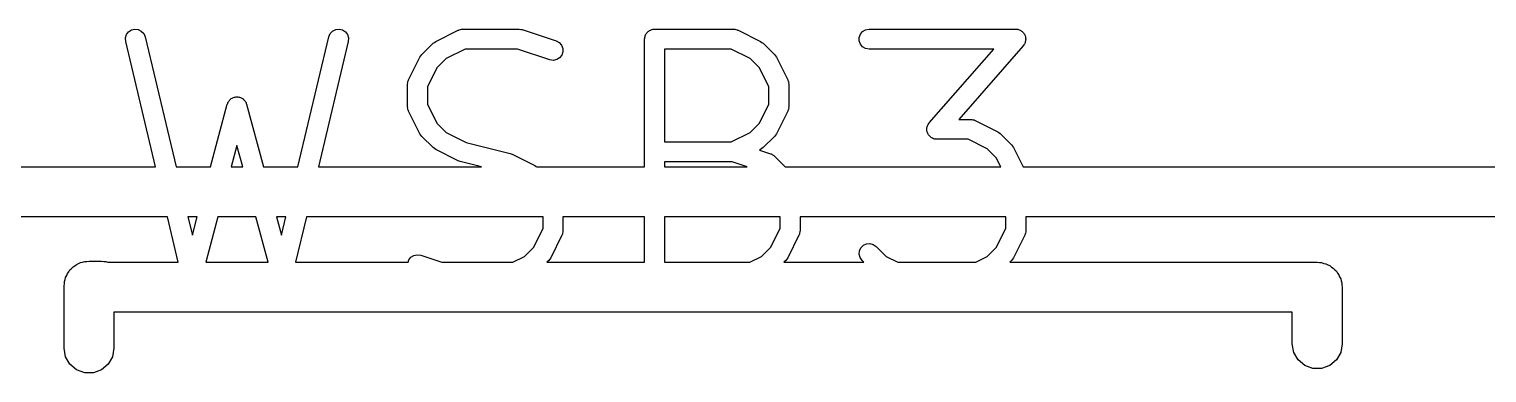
# Model space of a CAD drawing. Extents: x 0 to 102, y -163 to 0.
# Drawn here: x 68.57 to 74.5, y -36.74 to -35.34 of the extents above; entities that cross this region are included whole.
import ezdxf

# ---------------------------------------------------------------- set-up
doc = ezdxf.new("R2010")
doc.units = 0
doc.header["$MEASUREMENT"] = 0
doc.layers.add('BLACK', color=7, linetype='CONTINUOUS')

msp = doc.modelspace()

# ---------------------------------------------------------------- linework, layer by layer
at = {"layer": 'Black'}
for p, q in [((68.9591, -35.373), (68.9631, -35.3595)), ((68.96, -35.3871), (68.9591, -35.373)), ((68.9631, -35.3595), (68.9716, -35.3482)), ((68.9716, -35.3482), (68.9834, -35.3404)), ((68.9834, -35.3404), (68.9971, -35.3371)), ((68.9971, -35.3371), (69.0111, -35.3388)), ((69.0111, -35.3388), (69.0237, -35.3451)), ((69.0237, -35.3451), (69.0334, -35.3553)), ((69.0334, -35.3553), (69.039, -35.3683)), ((69.039, -35.3683), (69.1652, -35.8984)), ((69.6611, -35.8984), (69.7873, -35.3683)), ((69.7873, -35.3683), (69.7929, -35.3553)), ((69.7929, -35.3553), (69.8026, -35.3451)), ((69.8026, -35.3451), (69.8152, -35.3388)), ((69.8152, -35.3388), (69.8292, -35.3371)), ((69.8292, -35.3371), (69.8429, -35.3404)), ((69.8429, -35.3404), (69.8547, -35.3482)), ((69.8547, -35.3482), (69.8631, -35.3595)), ((69.8631, -35.3595), (69.8672, -35.373)), ((69.8672, -35.373), (69.8663, -35.3871)), ((70.2223, -35.3873), (70.3142, -35.3414)), ((70.3142, -35.3414), (70.3165, -35.3407)), ((70.3165, -35.3407), (70.3185, -35.3395)), ((70.3185, -35.3395), (70.3232, -35.3387)), ((70.3232, -35.3387), (70.3277, -35.3373)), ((70.3277, -35.3373), (70.3301, -35.3375)), ((70.3301, -35.3375), (70.3324, -35.3371)), ((70.3324, -35.3371), (70.5622, -35.3371)), ((70.5622, -35.3371), (70.5686, -35.3382)), ((70.5686, -35.3382), (70.575, -35.3392)), ((70.575, -35.3392), (70.7129, -35.3851)), ((71.0731, -35.3777), (71.0737, -35.3742)), ((71.0737, -35.3707), (71.0749, -35.3673)), ((71.0737, -35.3742), (71.0737, -35.3707)), ((71.0749, -35.3673), (71.0755, -35.3638)), ((71.0755, -35.3638), (71.0773, -35.3607)), ((71.0773, -35.3607), (71.0785, -35.3574)), ((71.0785, -35.3574), (71.0808, -35.3547)), ((71.0808, -35.3547), (71.0826, -35.3516)), ((71.0826, -35.3516), (71.0853, -35.3493)), ((71.0853, -35.3493), (71.0876, -35.3466)), ((71.0876, -35.3466), (71.0907, -35.3448)), ((71.0907, -35.3448), (71.0934, -35.3425)), ((71.0934, -35.3425), (71.0968, -35.3413)), ((71.0968, -35.3413), (71.0998, -35.3395)), ((71.0998, -35.3395), (71.1033, -35.3389)), ((71.1033, -35.3389), (71.1067, -35.3377)), ((71.1067, -35.3377), (71.1102, -35.3377)), ((71.1102, -35.3377), (71.1137, -35.3371)), ((71.1137, -35.3371), (71.4355, -35.3371)), ((71.4355, -35.3371), (71.4378, -35.3375)), ((71.4378, -35.3375), (71.4401, -35.3373)), ((71.4401, -35.3373), (71.4447, -35.3387)), ((71.4447, -35.3387), (71.4494, -35.3395)), ((71.4494, -35.3395), (71.4514, -35.3407)), ((71.4514, -35.3407), (71.4536, -35.3414)), ((71.4536, -35.3414), (71.5456, -35.3873)), ((71.947, -35.3707), (71.9518, -35.3574)), ((71.947, -35.3848), (71.947, -35.3707)), ((71.9518, -35.3574), (71.9609, -35.3466)), ((71.9609, -35.3466), (71.9731, -35.3395)), ((71.9731, -35.3395), (71.987, -35.3371)), ((71.987, -35.3371), (72.5845, -35.3371)), ((72.5845, -35.3371), (72.5884, -35.3378)), ((72.5884, -35.3378), (72.5924, -35.3378)), ((72.5924, -35.3378), (72.5953, -35.339)), ((72.5953, -35.339), (72.5984, -35.3395)), ((72.5984, -35.3395), (72.6019, -35.3415)), ((72.6019, -35.3415), (72.6056, -35.3429)), ((72.6056, -35.3429), (72.6079, -35.345)), ((72.6079, -35.345), (72.6106, -35.3466)), ((72.6106, -35.3466), (72.6132, -35.3496)), ((72.6132, -35.3496), (72.6162, -35.3522)), ((72.6162, -35.3522), (72.6177, -35.355)), ((72.6177, -35.355), (72.6197, -35.3574)), ((72.6197, -35.3574), (72.6211, -35.3611)), ((72.6211, -35.3611), (72.623, -35.3646)), ((72.623, -35.3646), (72.6235, -35.3677)), ((72.6235, -35.3677), (72.6245, -35.3707)), ((72.6245, -35.3707), (72.6245, -35.3746)), ((72.6245, -35.3746), (72.6251, -35.3786)), ((69.0817, -35.8984), (68.96, -35.3871)), ((69.8663, -35.3871), (69.7446, -35.8984)), ((70.1658, -35.4409), (70.2117, -35.3949)), ((70.2117, -35.3949), (70.217, -35.3912)), ((70.217, -35.3912), (70.2223, -35.3873)), ((70.342, -35.4184), (70.2645, -35.4571)), ((70.5556, -35.4184), (70.342, -35.4184)), ((70.6872, -35.4622), (70.5556, -35.4184)), ((70.7129, -35.3851), (70.7253, -35.3918)), ((70.7253, -35.3918), (70.7347, -35.4024)), ((70.7347, -35.4024), (70.7399, -35.4155)), ((70.7403, -35.4296), (70.7358, -35.443)), ((70.7399, -35.4155), (70.7403, -35.4296)), ((71.0731, -35.8984), (71.0731, -35.3777)), ((71.1544, -35.4184), (71.1544, -35.7967)), ((71.4259, -35.4184), (71.1544, -35.4184)), ((71.5033, -35.4571), (71.4259, -35.4184)), ((71.5456, -35.3873), (71.5508, -35.3912)), ((71.5508, -35.3912), (71.5561, -35.3949)), ((71.5561, -35.3949), (71.6021, -35.4409)), ((71.9518, -35.398), (71.947, -35.3848)), ((71.9609, -35.4088), (71.9518, -35.398)), ((71.9731, -35.4159), (71.9609, -35.4088)), ((71.987, -35.4184), (71.9731, -35.4159)), ((72.495, -35.4184), (71.987, -35.4184)), ((72.2322, -35.7186), (72.495, -35.4184)), ((72.6151, -35.4045), (72.3523, -35.7048)), ((72.6172, -35.4011), (72.6151, -35.4045)), ((72.6197, -35.398), (72.6172, -35.4011)), ((72.6208, -35.3951), (72.6197, -35.398)), ((72.6224, -35.3924), (72.6208, -35.3951)), ((72.6232, -35.3885), (72.6224, -35.3924)), ((72.6245, -35.3848), (72.6232, -35.3885)), ((72.6251, -35.3786), (72.6245, -35.3816)), ((72.6245, -35.3816), (72.6245, -35.3848)), ((70.1122, -35.5434), (70.1581, -35.4515)), ((70.1581, -35.4515), (70.162, -35.4462)), ((70.162, -35.4462), (70.1658, -35.4409)), ((70.2279, -35.4937), (70.1892, -35.5712)), ((70.2645, -35.4571), (70.2279, -35.4937)), ((70.7012, -35.4643), (70.6872, -35.4622)), ((70.715, -35.4615), (70.7012, -35.4643)), ((70.727, -35.4541), (70.715, -35.4615)), ((70.7358, -35.443), (70.727, -35.4541)), ((71.54, -35.4937), (71.5033, -35.4571)), ((71.5787, -35.5712), (71.54, -35.4937)), ((71.6021, -35.4409), (71.6058, -35.4462)), ((71.6058, -35.4462), (71.6097, -35.4515)), ((71.6097, -35.4515), (71.6557, -35.5434)), ((70.1082, -35.5569), (70.1095, -35.5523)), ((70.1095, -35.5523), (70.1103, -35.5477)), ((70.1103, -35.5477), (70.1115, -35.5456)), ((70.1115, -35.5456), (70.1122, -35.5434)), ((71.6557, -35.5434), (71.6563, -35.5456)), ((71.6563, -35.5456), (71.6575, -35.5477)), ((71.6575, -35.5477), (71.6583, -35.5524)), ((71.6583, -35.5524), (71.6597, -35.5569)), ((69.4062, -35.6139), (69.4096, -35.613)), ((69.4096, -35.613), (69.4131, -35.6133)), ((69.4131, -35.6133), (69.4166, -35.613)), ((69.4166, -35.613), (69.4201, -35.6139)), ((70.1079, -35.5616), (70.1083, -35.5593)), ((70.1079, -35.6535), (70.1079, -35.5616)), ((70.1083, -35.5593), (70.1082, -35.5569)), ((70.1892, -35.5712), (70.1892, -35.6439)), ((71.5787, -35.6439), (71.5787, -35.5712)), ((71.6597, -35.5569), (71.6595, -35.5593)), ((71.6595, -35.5593), (71.66, -35.5616)), ((71.66, -35.5616), (71.66, -35.6535)), ((69.3058, -35.8984), (69.3739, -35.643)), ((69.3739, -35.643), (69.3754, -35.6397)), ((69.3754, -35.6397), (69.3763, -35.6363)), ((69.3763, -35.6363), (69.3783, -35.6334)), ((69.3783, -35.6334), (69.3798, -35.6302)), ((69.3798, -35.6302), (69.3824, -35.6277)), ((69.3824, -35.6277), (69.3844, -35.6247)), ((69.3844, -35.6247), (69.3873, -35.6227)), ((69.3873, -35.6227), (69.3898, -35.6202)), ((69.3898, -35.6202), (69.3931, -35.6187)), ((69.3931, -35.6187), (69.396, -35.6166)), ((69.396, -35.6166), (69.3994, -35.6157)), ((69.3994, -35.6157), (69.4026, -35.6142)), ((69.4026, -35.6142), (69.4062, -35.6139)), ((69.4201, -35.6139), (69.4237, -35.6142)), ((69.4237, -35.6142), (69.4269, -35.6157)), ((69.4269, -35.6157), (69.4303, -35.6166)), ((69.4303, -35.6166), (69.4332, -35.6187)), ((69.4332, -35.6187), (69.4365, -35.6202)), ((69.4365, -35.6202), (69.439, -35.6227)), ((69.439, -35.6227), (69.4418, -35.6247)), ((69.4418, -35.6247), (69.4439, -35.6277)), ((69.4439, -35.6277), (69.4465, -35.6302)), ((69.4465, -35.6302), (69.4479, -35.6334)), ((69.4479, -35.6334), (69.45, -35.6363)), ((69.45, -35.6363), (69.4509, -35.6397)), ((69.4509, -35.6397), (69.4524, -35.643)), ((69.4524, -35.643), (69.5205, -35.8984)), ((70.1083, -35.6558), (70.1079, -35.6535)), ((70.1082, -35.6581), (70.1083, -35.6558)), ((70.1095, -35.6627), (70.1082, -35.6581)), ((70.1103, -35.6674), (70.1095, -35.6627)), ((70.1115, -35.6694), (70.1103, -35.6674)), ((70.1122, -35.6717), (70.1115, -35.6694)), ((70.1581, -35.7636), (70.1122, -35.6717)), ((70.1892, -35.6439), (70.2279, -35.7213)), ((71.54, -35.7213), (71.5787, -35.6439)), ((71.6557, -35.6717), (71.6097, -35.7636)), ((71.6563, -35.6694), (71.6557, -35.6717)), ((71.6575, -35.6674), (71.6563, -35.6694)), ((71.6583, -35.6627), (71.6575, -35.6674)), ((71.6597, -35.6581), (71.6583, -35.6627)), ((71.66, -35.6535), (71.6595, -35.6558)), ((71.6595, -35.6558), (71.6597, -35.6581)), ((70.2279, -35.7213), (70.2645, -35.758)), ((71.5033, -35.758), (71.54, -35.7213)), ((72.2241, -35.7346), (72.2249, -35.7307)), ((72.2249, -35.7307), (72.2265, -35.728)), ((72.2265, -35.728), (72.2276, -35.7251)), ((72.2276, -35.7251), (72.2301, -35.722)), ((72.2301, -35.722), (72.2322, -35.7186)), ((72.3523, -35.7048), (72.4007, -35.7048)), ((72.4007, -35.7048), (72.403, -35.7052)), ((72.403, -35.7052), (72.4053, -35.705)), ((72.4053, -35.705), (72.4099, -35.7064)), ((72.4099, -35.7064), (72.4146, -35.7072)), ((72.4146, -35.7072), (72.4166, -35.7084)), ((72.4166, -35.7084), (72.4188, -35.7091)), ((72.4188, -35.7091), (72.5108, -35.755)), ((70.162, -35.7688), (70.1581, -35.7636)), ((70.1658, -35.7741), (70.162, -35.7688)), ((70.2117, -35.8201), (70.1658, -35.7741)), ((70.2645, -35.758), (70.3466, -35.799)), ((71.4259, -35.7967), (71.5033, -35.758)), ((71.6021, -35.7741), (71.5561, -35.8201)), ((71.6058, -35.7688), (71.6021, -35.7741)), ((71.6097, -35.7636), (71.6058, -35.7688)), ((72.2221, -35.7446), (72.2228, -35.7415)), ((72.2228, -35.7485), (72.2221, -35.7446)), ((72.2228, -35.7384), (72.2241, -35.7346)), ((72.2228, -35.7415), (72.2228, -35.7384)), ((72.2228, -35.7525), (72.2228, -35.7485)), ((72.2238, -35.7554), (72.2228, -35.7525)), ((72.2243, -35.7585), (72.2238, -35.7554)), ((72.2262, -35.762), (72.2243, -35.7585)), ((72.2276, -35.7657), (72.2262, -35.762)), ((72.2296, -35.7681), (72.2276, -35.7657)), ((72.2311, -35.7709), (72.2296, -35.7681)), ((72.2341, -35.7735), (72.2311, -35.7709)), ((72.2367, -35.7765), (72.2341, -35.7735)), ((72.2394, -35.7781), (72.2367, -35.7765)), ((72.2417, -35.7802), (72.2394, -35.7781)), ((72.2454, -35.7816), (72.2417, -35.7802)), ((72.2489, -35.7836), (72.2454, -35.7816)), ((72.252, -35.7841), (72.2489, -35.7836)), ((72.2549, -35.7853), (72.252, -35.7841)), ((72.2589, -35.7854), (72.2549, -35.7853)), ((72.2628, -35.7861), (72.2589, -35.7854)), ((72.3911, -35.7861), (72.2628, -35.7861)), ((72.4685, -35.8248), (72.3911, -35.7861)), ((72.5108, -35.755), (72.516, -35.7589)), ((72.516, -35.7589), (72.5213, -35.7626)), ((72.5213, -35.7626), (72.5673, -35.8086)), ((69.4131, -35.8112), (69.3899, -35.8984)), ((69.4364, -35.8984), (69.4131, -35.8112)), ((70.217, -35.8238), (70.2117, -35.8201)), ((70.2223, -35.8277), (70.217, -35.8238)), ((70.3142, -35.8737), (70.2223, -35.8277)), ((70.3466, -35.799), (70.5261, -35.8439)), ((70.5261, -35.8439), (70.5301, -35.8457)), ((70.5301, -35.8457), (70.5344, -35.8469)), ((70.5344, -35.8469), (70.6263, -35.8929)), ((71.1544, -35.7967), (71.4259, -35.7967)), ((71.5456, -35.8277), (71.5414, -35.8298)), ((71.5414, -35.8298), (71.5862, -35.8447)), ((71.5508, -35.8238), (71.5456, -35.8277)), ((71.5561, -35.8201), (71.5508, -35.8238)), ((71.5862, -35.8447), (71.5883, -35.8459)), ((71.5883, -35.8459), (71.5905, -35.8465)), ((71.5905, -35.8465), (71.5944, -35.8492)), ((71.5944, -35.8492), (71.5986, -35.8515)), ((72.5052, -35.8614), (72.4685, -35.8248)), ((72.5673, -35.8086), (72.571, -35.8139)), ((72.571, -35.8139), (72.5749, -35.8192)), ((72.5749, -35.8192), (72.6145, -35.8984)), ((65.0814, -35.8984), (69.0817, -35.8984)), ((69.1652, -35.8984), (69.3058, -35.8984)), ((69.3899, -35.8984), (69.4364, -35.8984)), ((69.5205, -35.8984), (69.6611, -35.8984)), ((69.7446, -35.8984), (70.4091, -35.8984)), ((70.3185, -35.8749), (70.3142, -35.8737)), ((70.3225, -35.8768), (70.3185, -35.8749)), ((70.4091, -35.8984), (70.3225, -35.8768)), ((70.6263, -35.8929), (70.6316, -35.8968)), ((70.6316, -35.8968), (70.6339, -35.8984)), ((70.6339, -35.8984), (71.0731, -35.8984)), ((71.1544, -35.878), (71.1544, -35.8984)), ((71.4289, -35.878), (71.1544, -35.878)), ((71.1544, -35.8984), (71.4901, -35.8984)), ((71.4901, -35.8984), (71.4289, -35.878)), ((71.5986, -35.8515), (71.6002, -35.8532)), ((71.6002, -35.8532), (71.6021, -35.8546)), ((71.6021, -35.8546), (71.6459, -35.8984)), ((71.6459, -35.8984), (72.5236, -35.8984)), ((72.5236, -35.8984), (72.5052, -35.8614)), ((72.6145, -35.8984), (79.8984, -35.8984)), ((69.1301, -36.1016), (65.1115, -36.1016)), ((69.1743, -36.2873), (69.1301, -36.1016)), ((69.2136, -36.1016), (69.2315, -36.1768)), ((69.2516, -36.1016), (69.2136, -36.1016)), ((69.2315, -36.1768), (69.2516, -36.1016)), ((69.3357, -36.1016), (69.2862, -36.2873)), ((69.4906, -36.1016), (69.3357, -36.1016)), ((69.5401, -36.2873), (69.4906, -36.1016)), ((69.5747, -36.1016), (69.5948, -36.1768)), ((69.6127, -36.1016), (69.5747, -36.1016)), ((69.5948, -36.1768), (69.6127, -36.1016)), ((69.6962, -36.1016), (69.652, -36.2873)), ((70.6594, -36.1016), (69.6962, -36.1016)), ((70.6594, -36.1495), (70.6594, -36.1016)), ((70.7407, -36.1016), (70.7407, -36.1591)), ((71.0731, -36.1016), (70.7407, -36.1016)), ((71.0731, -36.2873), (71.0731, -36.1016)), ((71.1544, -36.1016), (71.1544, -36.2873)), ((71.6246, -36.1016), (71.1544, -36.1016)), ((71.6246, -36.1495), (71.6246, -36.1016)), ((71.7059, -36.1016), (71.7059, -36.1591)), ((72.5439, -36.1016), (71.7059, -36.1016)), ((72.5439, -36.1495), (72.5439, -36.1016)), ((80, -36.1016), (72.6252, -36.1016)), ((72.6252, -36.1016), (72.6252, -36.1591)), ((70.6207, -36.2269), (70.6594, -36.1495)), ((70.7364, -36.1772), (70.6905, -36.2692)), ((70.7371, -36.175), (70.7364, -36.1772)), ((70.7383, -36.173), (70.7371, -36.175)), ((70.7391, -36.1683), (70.7383, -36.173)), ((70.7404, -36.1637), (70.7391, -36.1683)), ((70.7407, -36.1591), (70.7403, -36.1614)), ((70.7403, -36.1614), (70.7404, -36.1637)), ((71.5859, -36.2269), (71.6246, -36.1495)), ((71.7016, -36.1772), (71.6557, -36.2692)), ((71.7023, -36.175), (71.7016, -36.1772)), ((71.7035, -36.173), (71.7023, -36.175)), ((71.7043, -36.1683), (71.7035, -36.173)), ((71.7056, -36.1637), (71.7043, -36.1683)), ((71.7059, -36.1591), (71.7055, -36.1614)), ((71.7055, -36.1614), (71.7056, -36.1637)), ((72.5052, -36.2269), (72.5439, -36.1495)), ((72.6209, -36.1772), (72.5749, -36.2692)), ((72.6215, -36.175), (72.6209, -36.1772)), ((72.6227, -36.173), (72.6215, -36.175)), ((72.6235, -36.1683), (72.6227, -36.173)), ((72.6249, -36.1637), (72.6235, -36.1683)), ((72.6252, -36.1591), (72.6247, -36.1614)), ((72.6247, -36.1614), (72.6249, -36.1637)), ((70.1128, -36.2776), (70.1216, -36.2665)), ((70.1216, -36.2665), (70.1336, -36.2592)), ((70.1336, -36.2592), (70.1474, -36.2563)), ((70.1474, -36.2563), (70.1614, -36.2584)), ((70.1614, -36.2584), (70.248, -36.2873)), ((70.5366, -36.2873), (70.5841, -36.2636)), ((70.5841, -36.2636), (70.6207, -36.2269)), ((71.5018, -36.2873), (71.5493, -36.2636)), ((71.5493, -36.2636), (71.5859, -36.2269)), ((71.9465, -36.2545), (71.9478, -36.2405)), ((71.9502, -36.2682), (71.9465, -36.2545)), ((71.9478, -36.2405), (71.9537, -36.2277)), ((71.9537, -36.2277), (71.9637, -36.2177)), ((71.9637, -36.2177), (71.9765, -36.2117)), ((71.9765, -36.2117), (71.9906, -36.2105)), ((71.9906, -36.2105), (72.0042, -36.2142)), ((72.0042, -36.2142), (72.0157, -36.2223)), ((72.0157, -36.2223), (72.057, -36.2636)), ((72.057, -36.2636), (72.1045, -36.2873)), ((72.4211, -36.2873), (72.4685, -36.2636)), ((72.4685, -36.2636), (72.5052, -36.2269)), ((68.7285, -36.3262), (68.733, -36.3185)), ((68.733, -36.3185), (68.7398, -36.3128)), ((68.7398, -36.3128), (68.7455, -36.306)), ((68.7455, -36.306), (68.7532, -36.3015)), ((68.7532, -36.3015), (68.76, -36.2958)), ((68.76, -36.2958), (68.7684, -36.2928)), ((68.7684, -36.2928), (68.7761, -36.2883)), ((68.7761, -36.2883), (68.7848, -36.2868)), ((68.7848, -36.2868), (68.7932, -36.2837)), ((68.7932, -36.2837), (68.802, -36.2837)), ((68.802, -36.2837), (68.8108, -36.2822)), ((68.8108, -36.2822), (68.8616, -36.2822)), ((68.8616, -36.2822), (68.8704, -36.2837)), ((68.8704, -36.2837), (68.8792, -36.2837)), ((68.8792, -36.2837), (68.8876, -36.2868)), ((68.8876, -36.2868), (68.8904, -36.2873)), ((68.8904, -36.2873), (69.1743, -36.2873)), ((69.2862, -36.2873), (69.5401, -36.2873)), ((69.652, -36.2873), (70.1096, -36.2873)), ((70.1096, -36.2873), (70.1128, -36.2776)), ((70.248, -36.2873), (70.5366, -36.2873)), ((70.6829, -36.2797), (70.6753, -36.2873)), ((70.6753, -36.2873), (71.0731, -36.2873)), ((70.6866, -36.2744), (70.6829, -36.2797)), ((70.6905, -36.2692), (70.6866, -36.2744)), ((71.1544, -36.2873), (71.5018, -36.2873)), ((71.6481, -36.2797), (71.6405, -36.2873)), ((71.6405, -36.2873), (71.9658, -36.2873)), ((71.6518, -36.2744), (71.6481, -36.2797)), ((71.6557, -36.2692), (71.6518, -36.2744)), ((71.9583, -36.2797), (71.9502, -36.2682)), ((71.9658, -36.2873), (71.9583, -36.2797)), ((72.1045, -36.2873), (72.4211, -36.2873)), ((72.5673, -36.2797), (72.5597, -36.2873)), ((72.5597, -36.2873), (73.8121, -36.2873)), ((72.571, -36.2744), (72.5673, -36.2797)), ((72.5749, -36.2692), (72.571, -36.2744)), ((73.8121, -36.2873), (73.8208, -36.2888)), ((73.8208, -36.2888), (73.8297, -36.2888)), ((73.8297, -36.2888), (73.8381, -36.2919)), ((73.8381, -36.2919), (73.8468, -36.2934)), ((73.8468, -36.2934), (73.8545, -36.2978)), ((73.8545, -36.2978), (73.8629, -36.3009)), ((73.8629, -36.3009), (73.8697, -36.3066)), ((73.8697, -36.3066), (73.8774, -36.311)), ((73.8774, -36.311), (73.8831, -36.3179)), ((73.8831, -36.3179), (73.8899, -36.3236)), ((73.8899, -36.3236), (73.8943, -36.3313)), ((68.7092, -36.3838), (68.7107, -36.375)), ((68.7092, -36.6378), (68.7092, -36.3838)), ((68.7107, -36.3662), (68.7138, -36.3578)), ((68.7107, -36.375), (68.7107, -36.3662)), ((68.7138, -36.3578), (68.7153, -36.349)), ((68.7153, -36.349), (68.7198, -36.3413)), ((68.7198, -36.3413), (68.7228, -36.333)), ((68.7228, -36.333), (68.7285, -36.3262)), ((73.8943, -36.3313), (73.9, -36.3381)), ((73.9, -36.3381), (73.9031, -36.3464)), ((73.9031, -36.3464), (73.9075, -36.3541)), ((73.9075, -36.3541), (73.9091, -36.3629)), ((73.9091, -36.3629), (73.9121, -36.3712)), ((73.9121, -36.3712), (73.9121, -36.3801)), ((73.9121, -36.3801), (73.9137, -36.3889)), ((73.9137, -36.3889), (73.9137, -36.62)), ((73.7105, -36.4905), (68.9124, -36.4905)), ((68.9124, -36.4905), (68.9124, -36.6378)), ((73.7105, -36.62), (73.7105, -36.4905)), ((73.7166, -36.6548), (73.7105, -36.62)), ((73.9137, -36.62), (73.9075, -36.6548)), ((68.7153, -36.6725), (68.7092, -36.6378)), ((68.733, -36.7031), (68.7153, -36.6725)), ((68.9063, -36.6725), (68.8886, -36.7031)), ((68.9124, -36.6378), (68.9063, -36.6725)), ((73.7342, -36.6853), (73.7166, -36.6548)), ((73.9075, -36.6548), (73.8899, -36.6853)), ((68.76, -36.7258), (68.733, -36.7031)), ((68.7932, -36.7379), (68.76, -36.7258)), ((68.8284, -36.7379), (68.7932, -36.7379)), ((68.8616, -36.7258), (68.8284, -36.7379)), ((68.8886, -36.7031), (68.8616, -36.7258)), ((73.7613, -36.708), (73.7342, -36.6853)), ((73.7944, -36.7201), (73.7613, -36.708)), ((73.8297, -36.7201), (73.7944, -36.7201)), ((73.8629, -36.708), (73.8297, -36.7201)), ((73.8899, -36.6853), (73.8629, -36.708))]:
    msp.add_line(p, q, dxfattribs=at)

doc.saveas('drawing.dxf')
